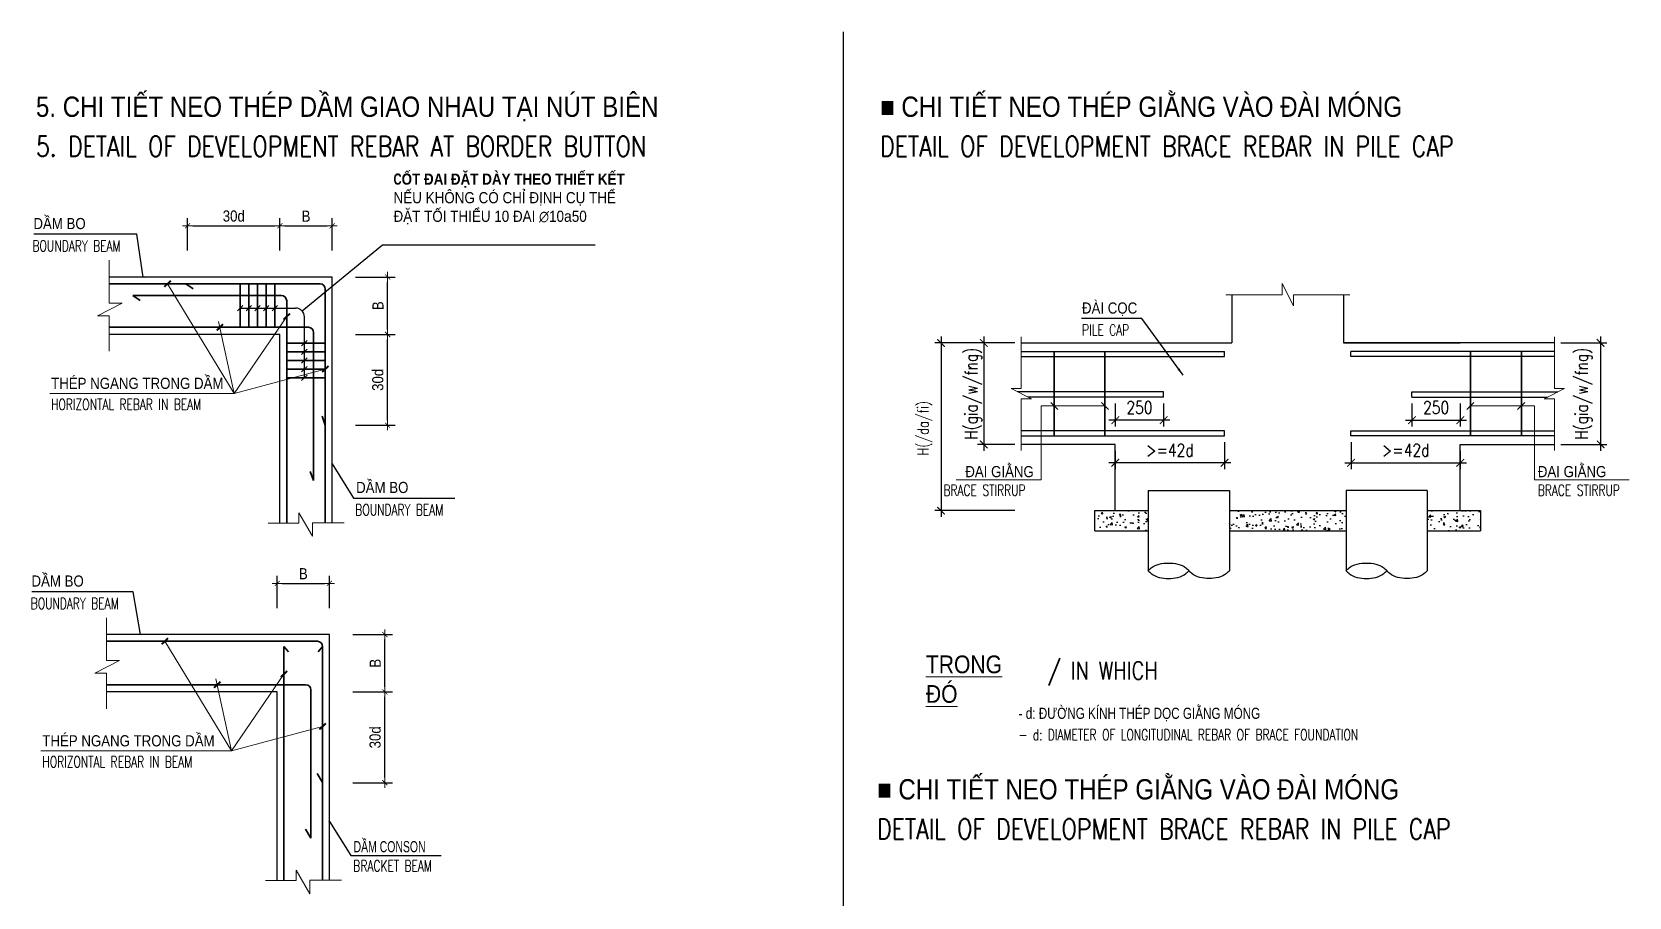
# Model space of a CAD drawing. Header units: millimetres. Extents: x 408913 to 1237273, y -191467 to -86666.
# Drawn here: x 682630 to 714108, y -147402 to -130337 of the extents above; entities that cross this region are included whole.
import ezdxf
from ezdxf.enums import TextEntityAlignment as Align

# ---------------------------------------------------------------- set-up
doc = ezdxf.new("R2010")
doc.units = ezdxf.units.MM
doc.header["$LTSCALE"] = 35
doc.header["$PDMODE"] = 3
doc.linetypes.add('DASHED2', pattern=[0.375, 0.25, -0.125])
for name, color, linetype, lineweight in [('02DIM', 1, 'Continuous', 18), ('1', 1, 'Continuous', 25), ('duong', 7, 'Continuous', 25), ('NDC_S_DIM', 1, 'Continuous', 9), ('NDC_S_ENG TEXT', 2, 'Continuous', 9), ('NDC_S_REBAR', 4, 'Continuous', 35), ('NDC_S_VN TEXT', 7, 'Continuous', 9), ('Net manh', 8, 'Continuous', 15)]:
    doc.layers.add(name, color=color, linetype=linetype, lineweight=lineweight)
for name, color, linetype in [('3', 2, 'Continuous'), ('9', 9, 'Continuous'), ('Concrete', 2, 'Continuous'), ('DIM', 1, 'Continuous'), ('Dimension', 253, 'Continuous'), ('Hatch', 8, 'Continuous'), ('Reinforcement', 4, 'Continuous'), ('STR.Dim_F-CL-B', 8, 'Continuous'), ('Text25', 7, 'Continuous'), ('THEP', 4, 'Continuous')]:
    doc.layers.add(name, color=color, linetype=linetype)
doc.styles.add('AUDIT_D_180319155038-0', font='', dxfattribs={"width": 0.95})
doc.styles.add('AVANTH', font='')
doc.styles.add('DIM', font='romans.shx', dxfattribs={"width": 0.55, "bigfont": 'vns.shx'})
doc.styles.add('NDC_ARIAL', font='arial.ttf', dxfattribs={"width": 0.85})
doc.styles.add('NDC_ROMANS', font='romans.shx', dxfattribs={"width": 0.8})
doc.styles.add('ROMANS', font='romans', dxfattribs={"width": 0.75, "bigfont": 'vns'})
doc.styles.add('VN-RO', font='romans.shx', dxfattribs={"width": 0.8, "bigfont": 'vns.shx'})
doc.styles.add('VN-Romans', font='romans.shx', dxfattribs={"width": 0.8, "bigfont": 'vns.shx'})
doc.styles.get('AUDIT_D_180319155038-0').set_extended_font_data('.VnAvantH')
doc.styles.get('AVANTH').set_extended_font_data('.VnAvantH', bold=True)
doc.dimstyles.new('1-100', dxfattribs={"dimscale": 100, "dimtxt": 2.5, "dimasz": 1.5, "dimexe": 1.25, "dimexo": 1.25, "dimgap": 1.25, "dimtad": 1, "dimdec": 0, "dimzin": 1, "dimdsep": 46, "dimtxsty": 'VN-RO', "dimblk": 'ARCHTICK', "dimcen": 0.09, "dimdle": 1.25, "dimclrd": 256, "dimclre": 256, "dimclrt": 7, "dimadec": 0, "dimazin": 0, "dimtfac": 1, "dimtdec": 0, "dimtix": 1, "dimtmove": 0, "dimatfit": 3, "dimfxl": 1.25, "dimtolj": 1, "dimtzin": 1, "dimarcsym": 0})
doc.dimstyles.new('1-25-H', dxfattribs={"dimtxt": 250, "dimasz": 100, "dimexe": 150, "dimexo": 0, "dimgap": 50, "dimtad": 1, "dimdec": 0, "dimlfac": 0.25, "dimzin": 0, "dimdsep": 46, "dimtxsty": 'AVANTH', "dimcen": 0, "dimdle": 150, "dimclrd": 9, "dimclre": 9, "dimclrt": 4, "dimadec": 0, "dimazin": 0, "dimtfac": 1, "dimtdec": 0, "dimtix": 1, "dimtmove": 2, "dimatfit": 3, "dimfxl": 1, "dimtvp": 1, "dimtolj": 1, "dimtzin": 0, "dimlwd": -1, "dimlwe": -1, "dimarcsym": 0})
doc.dimstyles.new('d25', dxfattribs={"dimscale": 22, "dimtxt": 2.5, "dimasz": 1.6, "dimexe": 1.5, "dimexo": 0, "dimgap": 0.7, "dimtad": 1, "dimdec": 0, "dimrnd": 1, "dimdsep": 46, "dimtxsty": 'DIM', "dimblk1": 'ARCHTICK', "dimblk2": 'ARCHTICK', "dimsah": 1, "dimcen": 1.5, "dimdle": 1.5, "dimclrd": 8, "dimclre": 8, "dimclrt": 4, "dimadec": 0, "dimazin": 0, "dimtfac": 0.003333, "dimtdec": 0, "dimtix": 1, "dimtmove": 2, "dimatfit": 3, "dimldrblk": 'ARCHTICK', "dimfxl": 1, "dimtolj": 1, "dimtzin": 0, "dimarcsym": 0})
doc.dimstyles.new('NDC_1-100', dxfattribs={"dimscale": 100, "dimtxt": 2.2, "dimasz": 1, "dimexe": 1.5, "dimexo": 2, "dimgap": 0.8, "dimtad": 1, "dimdec": 0, "dimdsep": 46, "dimtxsty": 'NDC_ARIAL', "dimblk": 'DIMMARK', "dimcen": 49999.938995, "dimdle": 1.5, "dimclrd": 1, "dimclre": 1, "dimclrt": 3, "dimadec": 0, "dimazin": 0, "dimtfac": 1, "dimtdec": 0, "dimtix": 1, "dimtmove": 2, "dimatfit": 3, "dimfxl": 1, "dimarcsym": 0})
pattern_1 = [(50, (-390497.26, -137725.26), (358.63009, -31.37607), [37.5, -412.5]), (355, (-390497.26, -137725.26), (-69.37567, 376.09607), [30, -330]), (100.4514, (-390467.38, -137727.87), (289.25469, 344.71977), [31.8701, -350.57106]), (46.1842, (-390497.26, -137625.26), (533.62052, -82.7595), [56.25, -618.75]), (96.6356, (-390452.8, -137632.15), (467.33135, 487.05894), [47.80514, -525.8565]), (351.1842, (-390497.26, -137625.26), (467.33097, 487.0593), [45, -495]), (21, (-390447.26, -137650.26), (298.45353, -201.309445), [37.5, -412.5]), (326, (-390447.26, -137650.26), (121.65767, 362.57502), [30, -330]), (71.4514, (-390422.4, -137667.03), (420.11131, 161.26525), [31.8701, -350.57106]), (37.5, (-390497.26, -137725.26), (6.079928, 166.446927), [0, -326, 0, -335, 0, -331.25]), (7.5, (-390497.26, -137725.26), (131.53477, 197.205856), [0, -191, 0, -318.5, 0, -126.25]), (327.5, (-390608.76, -137725.26), (266.911218, -11.277436), [0, -125, 0, -390, 0, -517.5]), (317.5, (-390658.76, -137725.26), (291.593085, 50.05249), [0, -162.5, 0, -259, 0, -367.5])]

# ---------------------------------------------------------------- blocks, each defined once
blk = doc.blocks.new('DIMMARK')
at = {"layer": 'NDC_S_DIM', "color": 1}
blk.add_line((-1.5, 0), (1, 0), dxfattribs=at)
at = {"layer": 'NDC_S_DIM', "color": 2, "const_width": 0.15}
blk.add_lwpolyline([(-0.5, -0.5), (0.5, 0.5)], dxfattribs=at)
blk = doc.blocks.new('*D337')
at = {"layer": 'DEFPOINTS', "color": 0, "ltscale": 30, "transparency": 16777216}
for p in [(687517, -134162), (685698, -134850), (687517, -134850)]:
    blk.add_point(p, dxfattribs=at)
at = {"layer": 'DIM', "color": 1, "lineweight": -2, "ltscale": 30, "transparency": 16777216}
for p, q in [((685698, -134650), (685698, -134012)), ((687517, -134650), (687517, -134012)), ((685798, -134162), (687417, -134162))]:
    blk.add_line(p, q, dxfattribs=at)
at = {"layer": 'DIM', "color": 1, "lineweight": -2, "ltscale": 30, "transparency": 16777216, "xscale": 100, "yscale": 100, "zscale": 100, "rotation": 180}
blk.add_blockref('DIMMARK', (685698, -134162), dxfattribs=at)
at = {"layer": 'DIM', "color": 1, "lineweight": -2, "ltscale": 30, "transparency": 16777216, "xscale": 100, "yscale": 100, "zscale": 100}
blk.add_blockref('DIMMARK', (687517, -134162), dxfattribs=at)
at = {"layer": 'DIM', "color": 3, "ltscale": 30, "transparency": 16777216, "insert": (686608, -133970), "char_height": 220, "attachment_point": 5, "style": 'NDC_ARIAL'}
blk.add_mtext('30d', dxfattribs=at)
blk = doc.blocks.new('*D338')
at = {"layer": 'DEFPOINTS', "color": 0, "ltscale": 30, "transparency": 16777216}
for p in [(688807, -136304), (689640, -136304), (688807, -138095)]:
    blk.add_point(p, dxfattribs=at)
at = {"layer": 'DIM', "color": 1, "lineweight": -2, "ltscale": 30, "transparency": 16777216}
for p, q in [((689007, -136304), (689790, -136304)), ((689640, -137995), (689640, -136404)), ((689007, -138095), (689790, -138095))]:
    blk.add_line(p, q, dxfattribs=at)
at = {"layer": 'DIM', "color": 1, "lineweight": -2, "ltscale": 30, "transparency": 16777216, "xscale": 100, "yscale": 100, "zscale": 100}
for p, rotation in [((689640, -136304), 90), ((689640, -138095), 270)]:
    blk.add_blockref('DIMMARK', p, dxfattribs=dict(at, rotation=rotation))
at = {"layer": 'DIM', "color": 3, "ltscale": 30, "transparency": 16777216, "insert": (689447, -137200), "char_height": 220, "attachment_point": 5, "rotation": 90, "style": 'NDC_ARIAL'}
blk.add_mtext('30d', dxfattribs=at)
blk = doc.blocks.new('*D339')
at = {"layer": 'DEFPOINTS', "color": 0, "ltscale": 30, "transparency": 16777216}
for p in [(688807, -135172), (689640, -135172), (688807, -136304)]:
    blk.add_point(p, dxfattribs=at)
at = {"layer": 'DIM', "color": 1, "lineweight": -2, "ltscale": 30, "transparency": 16777216}
for p, q in [((689007, -135172), (689790, -135172)), ((689640, -136204), (689640, -135272)), ((689007, -136304), (689790, -136304))]:
    blk.add_line(p, q, dxfattribs=at)
at = {"layer": 'DIM', "color": 1, "lineweight": -2, "ltscale": 30, "transparency": 16777216, "xscale": 100, "yscale": 100, "zscale": 100}
for p, rotation in [((689640, -135172), 90), ((689640, -136304), 270)]:
    blk.add_blockref('DIMMARK', p, dxfattribs=dict(at, rotation=rotation))
at = {"layer": 'DIM', "color": 3, "ltscale": 30, "transparency": 16777216, "insert": (689450, -135738), "char_height": 220, "attachment_point": 5, "rotation": 90, "style": 'NDC_ARIAL'}
blk.add_mtext('B', dxfattribs=at)
blk = doc.blocks.new('*D340')
at = {"layer": 'DEFPOINTS', "color": 0, "ltscale": 30, "transparency": 16777216}
for p in [(688546, -134162), (687517, -134850), (688546, -134850)]:
    blk.add_point(p, dxfattribs=at)
at = {"layer": 'DIM', "color": 1, "lineweight": -2, "ltscale": 30, "transparency": 16777216}
for p, q in [((687517, -134650), (687517, -134012)), ((688546, -134650), (688546, -134012)), ((687617, -134162), (688446, -134162))]:
    blk.add_line(p, q, dxfattribs=at)
at = {"layer": 'DIM', "color": 1, "lineweight": -2, "ltscale": 30, "transparency": 16777216, "xscale": 100, "yscale": 100, "zscale": 100, "rotation": 180}
blk.add_blockref('DIMMARK', (687517, -134162), dxfattribs=at)
at = {"layer": 'DIM', "color": 1, "lineweight": -2, "ltscale": 30, "transparency": 16777216, "xscale": 100, "yscale": 100, "zscale": 100}
blk.add_blockref('DIMMARK', (688546, -134162), dxfattribs=at)
at = {"layer": 'DIM', "color": 3, "ltscale": 30, "transparency": 16777216, "insert": (688032, -133972), "char_height": 220, "attachment_point": 5, "style": 'NDC_ARIAL'}
blk.add_mtext('B', dxfattribs=at)
blk = doc.blocks.new('_ArchTick')
at = {"color": 0, "linetype": 'ByBlock', "const_width": 0.15}
blk.add_lwpolyline([(-0.5, -0.5), (0.5, 0.5)], dxfattribs=at)
blk = doc.blocks.new('*D341')
at = {"layer": 'DEFPOINTS', "color": 0, "ltscale": 30, "transparency": 16777216}
for p in [(688754, -143355), (689586, -143355), (688754, -145146)]:
    blk.add_point(p, dxfattribs=at)
at = {"layer": 'DIM', "color": 1, "lineweight": -2, "ltscale": 30, "transparency": 16777216}
for p, q in [((688954, -143355), (689736, -143355)), ((689586, -145046), (689586, -143455)), ((688954, -145146), (689736, -145146))]:
    blk.add_line(p, q, dxfattribs=at)
at = {"layer": 'DIM', "color": 1, "lineweight": -2, "ltscale": 30, "transparency": 16777216, "xscale": 100, "yscale": 100, "zscale": 100}
for p, rotation in [((689586, -143355), 90), ((689586, -145146), 270)]:
    blk.add_blockref('DIMMARK', p, dxfattribs=dict(at, rotation=rotation))
at = {"layer": 'DIM', "color": 3, "ltscale": 30, "transparency": 16777216, "insert": (689394, -144251), "char_height": 220, "attachment_point": 5, "rotation": 90, "style": 'NDC_ARIAL'}
blk.add_mtext('30d', dxfattribs=at)
blk = doc.blocks.new('*D342')
at = {"layer": 'DEFPOINTS', "color": 0, "ltscale": 30, "transparency": 16777216}
for p in [(688754, -142223), (689586, -142223), (688754, -143355)]:
    blk.add_point(p, dxfattribs=at)
at = {"layer": 'DIM', "color": 1, "lineweight": -2, "ltscale": 30, "transparency": 16777216}
for p, q in [((688954, -142223), (689736, -142223)), ((689586, -143255), (689586, -142323)), ((688954, -143355), (689736, -143355))]:
    blk.add_line(p, q, dxfattribs=at)
at = {"layer": 'DIM', "color": 1, "lineweight": -2, "ltscale": 30, "transparency": 16777216, "xscale": 100, "yscale": 100, "zscale": 100}
for p, rotation in [((689586, -142223), 90), ((689586, -143355), 270)]:
    blk.add_blockref('DIMMARK', p, dxfattribs=dict(at, rotation=rotation))
at = {"layer": 'DIM', "color": 3, "ltscale": 30, "transparency": 16777216, "insert": (689396, -142789), "char_height": 220, "attachment_point": 5, "rotation": 90, "style": 'NDC_ARIAL'}
blk.add_mtext('B', dxfattribs=at)
blk = doc.blocks.new('*D343')
at = {"layer": 'DEFPOINTS', "color": 0, "ltscale": 30, "transparency": 16777216}
for p in [(688493, -141214), (687464, -141901), (688493, -141901)]:
    blk.add_point(p, dxfattribs=at)
at = {"layer": 'DIM', "color": 1, "lineweight": -2, "ltscale": 30, "transparency": 16777216}
for p, q in [((687464, -141701), (687464, -141064)), ((687564, -141214), (688393, -141214)), ((688493, -141701), (688493, -141064))]:
    blk.add_line(p, q, dxfattribs=at)
at = {"layer": 'DIM', "color": 1, "lineweight": -2, "ltscale": 30, "transparency": 16777216, "xscale": 100, "yscale": 100, "zscale": 100, "rotation": 180}
blk.add_blockref('DIMMARK', (687464, -141214), dxfattribs=at)
at = {"layer": 'DIM', "color": 1, "lineweight": -2, "ltscale": 30, "transparency": 16777216, "xscale": 100, "yscale": 100, "zscale": 100}
blk.add_blockref('DIMMARK', (688493, -141214), dxfattribs=at)
at = {"layer": 'DIM', "color": 3, "ltscale": 30, "transparency": 16777216, "insert": (687978, -141024), "char_height": 220, "attachment_point": 5, "style": 'NDC_ARIAL'}
blk.add_mtext('B', dxfattribs=at)
blk = doc.blocks.new('*D351')
at = {"layer": 'DEFPOINTS', "color": 0, "transparency": 16777216}
for p in [(702128, -136473), (701391, -138473), (702128, -138473)]:
    blk.add_point(p, dxfattribs=at)
at = {"layer": 'Dimension', "lineweight": -2, "transparency": 16777216}
for p, q in [((702003, -136473), (701266, -136473)), ((701391, -136348), (701391, -138598)), ((702003, -138473), (701266, -138473))]:
    blk.add_line(p, q, dxfattribs=at)
at = {"layer": 'Dimension', "lineweight": -2, "transparency": 16777216, "xscale": 150, "yscale": 150, "zscale": 150}
for p, rotation in [((701391, -136473), 90), ((701391, -138473), 270)]:
    blk.add_blockref('_ArchTick', p, dxfattribs=dict(at, rotation=rotation))
at = {"layer": 'Dimension', "color": 7, "transparency": 16777216, "insert": (701391, -137473), "char_height": 0.1, "attachment_point": 5, "rotation": 90, "style": 'VN-RO'}
blk.add_mtext('\\A1;2000', dxfattribs=at)
blk = doc.blocks.new('*D352')
at = {"layer": 'DEFPOINTS', "color": 0, "transparency": 16777216}
for p in [(702128, -136473), (700548, -139780), (702128, -139780)]:
    blk.add_point(p, dxfattribs=at)
at = {"layer": 'Dimension', "lineweight": -2, "transparency": 16777216}
for p, q in [((702003, -136473), (700423, -136473)), ((700548, -136348), (700548, -139905)), ((702003, -139780), (700423, -139780))]:
    blk.add_line(p, q, dxfattribs=at)
at = {"layer": 'Dimension', "lineweight": -2, "transparency": 16777216, "xscale": 150, "yscale": 150, "zscale": 150}
for p, rotation in [((700548, -136473), 90), ((700548, -139780), 270)]:
    blk.add_blockref('_ArchTick', p, dxfattribs=dict(at, rotation=rotation))
at = {"layer": 'Dimension', "color": 7, "transparency": 16777216, "insert": (700548, -138126), "char_height": 0.1, "attachment_point": 5, "rotation": 90, "style": 'VN-RO'}
blk.add_mtext('\\A1;3307', dxfattribs=at)
blk = doc.blocks.new('*D353')
at = {"layer": 'DEFPOINTS', "color": 0, "transparency": 16777216}
for p in [(703982, -138473), (706136, -138305), (703982, -138837)]:
    blk.add_point(p, dxfattribs=at)
at = {"layer": 'Text25', "lineweight": -2, "transparency": 16777216}
for p, q in [((706136, -138430), (706136, -138962)), ((703982, -138598), (703982, -138962)), ((706261, -138837), (703857, -138837))]:
    blk.add_line(p, q, dxfattribs=at)
at = {"layer": 'Text25', "lineweight": -2, "transparency": 16777216, "xscale": 150, "yscale": 150, "zscale": 150, "rotation": 180}
blk.add_blockref('_ArchTick', (703982, -138837), dxfattribs=at)
at = {"layer": 'Text25', "lineweight": -2, "transparency": 16777216, "xscale": 150, "yscale": 150, "zscale": 150}
blk.add_blockref('_ArchTick', (706136, -138837), dxfattribs=at)
at = {"layer": 'Text25', "color": 7, "transparency": 16777216, "insert": (705059, -138587), "char_height": 250, "attachment_point": 5, "style": 'VN-RO'}
blk.add_mtext('\\A1;>=42d', dxfattribs=at)
blk = doc.blocks.new('*D354')
at = {"layer": 'DEFPOINTS', "color": 0, "transparency": 16777216}
for p in [(703982, -137539), (704935, -137539), (703982, -137996)]:
    blk.add_point(p, dxfattribs=at)
at = {"layer": 'Text25', "lineweight": -2, "transparency": 16777216}
for p, q in [((703982, -137664), (703982, -138121)), ((704935, -137664), (704935, -138121)), ((705060, -137996), (703857, -137996))]:
    blk.add_line(p, q, dxfattribs=at)
at = {"layer": 'Text25', "lineweight": -2, "transparency": 16777216, "xscale": 150, "yscale": 150, "zscale": 150, "rotation": 180}
blk.add_blockref('_ArchTick', (703982, -137996), dxfattribs=at)
at = {"layer": 'Text25', "lineweight": -2, "transparency": 16777216, "xscale": 150, "yscale": 150, "zscale": 150}
blk.add_blockref('_ArchTick', (704935, -137996), dxfattribs=at)
at = {"layer": 'Text25', "color": 7, "transparency": 16777216, "insert": (704459, -137746), "char_height": 250, "attachment_point": 5, "style": 'VN-RO'}
blk.add_mtext('\\A1;250', dxfattribs=at)
blk = doc.blocks.new('*D355')
at = {"layer": 'DEFPOINTS', "color": 0, "transparency": 16777216}
for p in [(708628, -138305), (710782, -138473), (710782, -138837)]:
    blk.add_point(p, dxfattribs=at)
at = {"layer": 'Text25', "lineweight": -2, "transparency": 16777216}
for p, q in [((708628, -138430), (708628, -138962)), ((710782, -138598), (710782, -138962)), ((708503, -138837), (710907, -138837))]:
    blk.add_line(p, q, dxfattribs=at)
at = {"layer": 'Text25', "lineweight": -2, "transparency": 16777216, "xscale": 150, "yscale": 150, "zscale": 150, "rotation": 180}
blk.add_blockref('_ArchTick', (708628, -138837), dxfattribs=at)
at = {"layer": 'Text25', "lineweight": -2, "transparency": 16777216, "xscale": 150, "yscale": 150, "zscale": 150}
blk.add_blockref('_ArchTick', (710782, -138837), dxfattribs=at)
at = {"layer": 'Text25', "color": 7, "transparency": 16777216, "insert": (709705, -138587), "char_height": 250, "attachment_point": 5, "style": 'VN-RO'}
blk.add_mtext('\\A1;>=42d', dxfattribs=at)
blk = doc.blocks.new('*D356')
at = {"layer": 'DEFPOINTS', "color": 0, "transparency": 16777216}
for p in [(709829, -137539), (710782, -137539), (710782, -137996)]:
    blk.add_point(p, dxfattribs=at)
at = {"layer": 'Text25', "lineweight": -2, "transparency": 16777216}
for p, q in [((709829, -137664), (709829, -138121)), ((710782, -137664), (710782, -138121)), ((709704, -137996), (710907, -137996))]:
    blk.add_line(p, q, dxfattribs=at)
at = {"layer": 'Text25', "lineweight": -2, "transparency": 16777216, "xscale": 150, "yscale": 150, "zscale": 150, "rotation": 180}
blk.add_blockref('_ArchTick', (709829, -137996), dxfattribs=at)
at = {"layer": 'Text25', "lineweight": -2, "transparency": 16777216, "xscale": 150, "yscale": 150, "zscale": 150}
blk.add_blockref('_ArchTick', (710782, -137996), dxfattribs=at)
at = {"layer": 'Text25', "color": 7, "transparency": 16777216, "insert": (710305, -137746), "char_height": 250, "attachment_point": 5, "style": 'VN-RO'}
blk.add_mtext('\\A1;250', dxfattribs=at)
blk = doc.blocks.new('*D357')
at = {"layer": 'DEFPOINTS', "color": 0, "transparency": 16777216}
for p in [(712636, -136473), (712636, -138473), (713547, -138473)]:
    blk.add_point(p, dxfattribs=at)
at = {"layer": 'Dimension', "lineweight": -2, "transparency": 16777216}
for p, q in [((712761, -136473), (713672, -136473)), ((713547, -136348), (713547, -138598)), ((712761, -138473), (713672, -138473))]:
    blk.add_line(p, q, dxfattribs=at)
at = {"layer": 'Dimension', "lineweight": -2, "transparency": 16777216, "xscale": 150, "yscale": 150, "zscale": 150}
for p, rotation in [((713547, -136473), 90), ((713547, -138473), 270)]:
    blk.add_blockref('_ArchTick', p, dxfattribs=dict(at, rotation=rotation))
at = {"layer": 'Dimension', "color": 7, "transparency": 16777216, "insert": (713547, -137473), "char_height": 0.1, "attachment_point": 5, "rotation": 90, "style": 'VN-RO'}
blk.add_mtext('\\A1;2000', dxfattribs=at)

msp = doc.modelspace()

# ---------------------------------------------------------------- hatches: boundary and pattern name
at = {"layer": 'Hatch'}
h = msp.add_hatch(dxfattribs=at)
h.set_pattern_fill('AR-CONC', color=256, scale=50, style=0)
h.set_pattern_definition(pattern_1)
h.paths.add_polyline_path([(703582, -139779.5), (703582, -140179.5), (704632, -140179.5), (704632, -139779.5)])
h = msp.add_hatch(dxfattribs=at)
h.set_pattern_fill('AR-CONC', color=256, scale=50, style=0)
h.set_pattern_definition(pattern_1)
h.paths.add_polyline_path([(710132, -139779.5), (710132, -140179.5), (711182, -140179.5), (711182, -139779.5)])
h.paths.add_polyline_path([(708532, -140179.5), (708532, -139779.5), (706232, -139779.5), (706232, -140179.5)])

# ---------------------------------------------------------------- linework, layer by layer
at = {"layer": '02DIM'}
for p, q in [((703782, -137711.2), (702519.3, -137711.2)), ((702519.3, -137711.2), (702519.3, -139171.9)), ((702712.7, -137647.5), (702851.2, -137783.1)), ((703712.7, -137647.5), (703851.2, -137783.1)), ((711051.2, -137647.5), (710912.7, -137783.1)), ((710982, -137711.2), (712244.6, -137711.2)), ((712051.2, -137647.5), (711912.7, -137783.1)), ((712244.6, -137711.2), (712244.6, -139171.9)), ((702519.3, -139171.9), (700844.9, -139171.9)), ((714108.2, -139171.9), (712244.6, -139171.9))]:
    msp.add_line(p, q, dxfattribs=at)
for points in [[(706160.5, -135521), (707272, -135521), (707272, -135301), (707492, -135741), (707492, -135521), (708603.5, -135521)], [(702128.2, -138594), (702128.2, -137572.5), (702328.2, -137572.5), (701928.2, -137372.5), (702128.2, -137372.5), (702128.2, -136351)], [(712635.7, -138594), (712635.7, -137572.5), (712435.7, -137572.5), (712835.7, -137372.5), (712635.7, -137372.5), (712635.7, -136351)]]:
    msp.add_lwpolyline(points, dxfattribs=at)
at = {"layer": '3'}
for points in [[(688546, -140019.3), (688546, -135171.9), (684154.9, -135171.9)], [(687517.2, -140026.9), (687517.2, -136304.2), (684154.9, -136304.2)], [(688492.5, -147070.5), (688492.5, -142223.1), (684101.4, -142223.1)], [(687463.7, -147078.1), (687463.7, -143355.3), (684101.4, -143355.3)]]:
    msp.add_lwpolyline(points, dxfattribs=at)
at = {"layer": '9', "linetype": 'ByBlock'}
for p, q in [((686732.9, -135785.6), (687827.3, -135785.6)), ((687998.9, -137161.9), (687998.9, -135957.2))]:
    msp.add_line(p, q, dxfattribs=at)
msp.add_arc((687827.3, -135957.2), 171.5, 0, 90, dxfattribs=at)
at = {"layer": 'Concrete'}
for p, q in [((706282, -135521), (706282, -136472.5)), ((708482, -135521), (708482, -136472.5)), ((702128.2, -136472.5), (706282, -136472.5)), ((708482, -136472.5), (710782, -136472.5)), ((712635.7, -136472.5), (708482, -136472.5)), ((703982, -138472.5), (702128.2, -138472.5)), ((703982, -139779.5), (703982, -138472.5)), ((710782, -139779.5), (710782, -138472.5)), ((710782, -138472.5), (712635.7, -138472.5)), ((704632, -139379.5), (704632, -140965)), ((704632, -139379.5), (706232, -139379.5)), ((706232, -139379.5), (706232, -140965)), ((708532, -139379.5), (708532, -140965)), ((710132, -139379.5), (708532, -139379.5)), ((710132, -139379.5), (710132, -140965)), ((703582, -140179.5), (703582, -139779.5)), ((703582, -139779.5), (704632, -139779.5)), ((706232, -139779.5), (708532, -139779.5)), ((710132, -139779.5), (711182, -139779.5)), ((711182, -139779.5), (711182, -140179.5)), ((703582, -140179.5), (704632, -140179.5)), ((706232, -140179.5), (708532, -140179.5)), ((710132, -140179.5), (711182, -140179.5))]:
    msp.add_line(p, q, dxfattribs=at)
for points in [[(704632, -140965), (704691, -140908), (705032, -140813), (705373, -140908), (705432, -140965)], [(704632, -140965), (704691, -141022), (705032, -141117), (705373, -141022), (705432, -140965)], [(706232, -140965), (706173, -141022), (705832, -141117), (705491, -141022), (705432, -140965)], [(708532, -140965), (708591, -140908), (708932, -140813), (709273, -140908), (709332, -140965)], [(708532, -140965), (708591, -141022), (708932, -141117), (709273, -141022), (709332, -140965)], [(710132, -140965), (710073, -141022), (709732, -141117), (709391, -141022), (709332, -140965)]]:
    msp.add_spline(points, degree=3, dxfattribs=at)
at = {"layer": 'duong', "const_width": 37.1}
for points in [[(685367.1, -135243.4), (685239.6, -135364.8)], [(687715.3, -135890.4), (687587.8, -136011.8)], [(686398.2, -136102), (686270.7, -136223.4)], [(688475.9, -136925), (688348.4, -137046.4)], [(685313.6, -142294.6), (685186.1, -142416)], [(686344.7, -143153.2), (686217.2, -143274.6)], [(687661.8, -142941.5), (687534.3, -143063)], [(688423, -143976.1), (688295.5, -144097.6)]]:
    msp.add_lwpolyline(points, dxfattribs=at)
at = {"layer": 'NDC_S_REBAR'}
for p, q in [((688309.2, -135305.8), (684154.9, -135305.8)), ((685660.1, -135305.8), (685807.8, -135406.1)), ((686732.9, -136163.2), (686732.9, -135305.8)), ((686904.5, -136163.2), (686904.5, -135305.8)), ((687076, -136163.2), (687076, -135305.8)), ((687247.6, -136163.2), (687247.6, -135305.8)), ((687419.1, -136163.2), (687419.1, -135305.8)), ((687651, -135640.3), (687651, -140026.9)), ((688412.2, -135408.7), (688412.2, -140019.3)), ((688077.7, -136163.2), (684154.9, -136163.2)), ((688412.2, -136475.7), (687651, -136475.7)), ((688412.2, -136647.2), (687651, -136647.2)), ((688412.2, -136818.8), (687651, -136818.8)), ((702777.8, -136635.9), (702777.8, -138301)), ((703777.8, -136635.9), (703777.8, -138301)), ((710986.1, -136635.9), (710986.1, -138301)), ((711986.1, -136635.9), (711986.1, -138301)), ((688412.2, -136990.3), (687651, -136990.3)), ((688412.2, -137161.9), (687651, -137161.9)), ((688347.1, -137913.7), (688412.2, -138090.7)), ((688255.8, -142356.9), (684101.4, -142356.9)), ((687597.5, -142461), (687597.5, -147078.1)), ((687597.5, -142461), (687683.7, -142562.3)), ((688358.7, -142461), (688272.5, -142562.3)), ((688358.7, -142459.9), (688358.7, -147070.5)), ((688024.2, -143214.4), (684101.4, -143214.4)), ((688253.7, -144964.9), (688358.7, -145141.8))]:
    msp.add_line(p, q, dxfattribs=at)
at = {"layer": 'NDC_S_REBAR', "linetype": 'DASHED2', "ltscale": 800}
for points in [[(687548.1, -135537.3), (684617.8, -135537.3), (684765.5, -135637.7)], [(688115.6, -139009.4), (688180.6, -139186.4), (688180.6, -136266.1)], [(688022.1, -146060.6), (688127.1, -146237.5), (688127.1, -143317.3)]]:
    msp.add_lwpolyline(points, dxfattribs=at)
at = {"layer": 'NDC_S_REBAR'}
for centre in [(688309.2, -135408.7), (687548.1, -135640.3), (688077.7, -136266.1), (688255.8, -142459.9), (688024.2, -143317.3)]:
    msp.add_arc(centre, 102.9, 0, 90, dxfattribs=at)
at = {"layer": 'Net manh'}
for p, q in [((686615.2, -137466.5), (685302.9, -135304.6)), ((686615.2, -137466.5), (687651, -135951.6)), ((686615.2, -137466.5), (686308.9, -136047.6)), ((686615.2, -137466.5), (688412.2, -136986.2)), ((686615.2, -137466.5), (682980.4, -137466.5)), ((686561.7, -144517.7), (685249.4, -142355.8)), ((686561.7, -144517.7), (686255.5, -143098.8)), ((686561.7, -144517.7), (687597.5, -143002.7)), ((686561.7, -144517.7), (688358.7, -144037.3)), ((686561.7, -144517.7), (682806.1, -144517.7))]:
    msp.add_line(p, q, dxfattribs=at)
for points in [[(684154.9, -134842.1), (684154.9, -135685.8), (684410.4, -135685.8), (683921.6, -135935.9), (684154.9, -135935.9), (684154.9, -136635.5)], [(688786.2, -140019.3), (688160.9, -140019.3), (688160.9, -140284.3), (687888.7, -139822), (687888.7, -140026.9), (687284.5, -140026.9)], [(684101.4, -141893.2), (684101.4, -142737), (684357, -142737), (683868.2, -142987.1), (684101.4, -142987.1), (684101.4, -143686.6)], [(688732.7, -147070.5), (688107.5, -147070.5), (688107.5, -147335.5), (687835.3, -146873.2), (687835.3, -147078.1), (687231.1, -147078.1)]]:
    msp.add_lwpolyline(points, dxfattribs=at)
at = {"layer": 'Reinforcement'}
for p, q in [((702128.2, -136640), (706136.2, -136640)), ((702128.2, -136742), (706136.2, -136742)), ((706136.2, -136742), (706136.2, -136640)), ((712635.7, -136640), (708627.7, -136640)), ((708627.7, -136742), (708627.7, -136640)), ((712635.7, -136742), (708627.7, -136742)), ((704935.1, -137437.1), (702057.3, -137437.1)), ((704935.1, -137539.1), (702261.3, -137539.1)), ((704935.1, -137539.1), (704935.1, -137437.1)), ((709828.8, -137437.1), (712706.6, -137437.1)), ((709828.8, -137539.1), (709828.8, -137437.1)), ((709828.8, -137539.1), (712502.6, -137539.1)), ((706136.2, -138203.1), (702128.2, -138203.1)), ((702128.2, -138305.1), (706136.2, -138305.1)), ((706136.2, -138305.1), (706136.2, -138203.1)), ((708627.7, -138203.1), (712635.7, -138203.1)), ((708627.7, -138305.1), (708627.7, -138203.1)), ((712635.7, -138305.1), (708627.7, -138305.1))]:
    msp.add_line(p, q, dxfattribs=at)
at = {"layer": 'STR.Dim_F-CL-B'}
msp.add_line((698617.3, -130337.2), (698617.3, -186337.2), dxfattribs=at)
at = {"layer": 'THEP', "color": 7}
for p, q in [((686679.9, -135837.4), (686786, -135733.9)), ((686851.4, -135837.4), (686957.5, -135733.9)), ((687023, -135837.4), (687129.1, -135733.9)), ((687194.5, -135837.4), (687300.6, -135733.9)), ((687366.1, -135837.4), (687472.2, -135733.9)), ((687945.8, -136527.4), (688051.9, -136424)), ((687945.8, -136699), (688051.9, -136595.5)), ((687945.8, -136870.5), (688051.9, -136767.1)), ((687945.8, -137042.1), (688051.9, -136938.6)), ((687945.8, -137213.6), (688051.9, -137110.2))]:
    msp.add_line(p, q, dxfattribs=at)

# ---------------------------------------------------------------- texts
at = {"layer": 'NDC_S_ENG TEXT', "style": 'NDC_ROMANS'}
for s, height, width, p in [('5. DETAIL OF DEVELOPMENT REBAR AT BORDER BUTTON', 400, 0.8, (682708.4, -132793.1)), ('BOUNDARY BEAM', 220, 0.7, (682642.1, -134668.9)), ('PILE CAP', 220, 0.7, (703325.5, -136326.9)), ('HORIZONTAL REBAR IN BEAM', 220, 0.7, (683008.5, -137794.3)), ('BRACE STIRRUP', 220, 0.7, (700596.2, -139487.8)), ('BRACE STIRRUP', 220, 0.7, (712310.3, -139487.8)), ('BOUNDARY BEAM', 220, 0.7, (689002.8, -139874.2)), ('BOUNDARY BEAM', 220, 0.7, (682604.1, -141720.1)), ('HORIZONTAL REBAR IN BEAM', 220, 0.7, (682834.3, -144845.5)), ('BRACKET BEAM', 220, 0.7, (688963.5, -146896.4))]:
    msp.add_text(s, height=height, dxfattribs=dict(at, width=width)).set_placement(p)
for s, height, width, p in [('DETAIL OF DEVELOPMENT BRACE REBAR IN PILE CAP', 400, 0.8, (699346.7, -132593.1)), ('/ IN WHICH', 350, 0.8, (702647.9, -142934)), ('- d: DIAMETER OF LONGITUDINAL REBAR OF BRACE FOUNDATION', 220, 0.7, (702077.2, -144200)), ('DETAIL OF DEVELOPMENT BRACE REBAR IN PILE CAP', 400, 0.8, (699287.7, -146057.2, 0))]:
    msp.add_text(s, height=height, dxfattribs=dict(at, width=width)).set_placement(p, align=Align.MIDDLE_LEFT)
at = {"layer": 'NDC_S_VN TEXT', "style": 'NDC_ARIAL', "width": 0.85}
for s, height, p in [('5. CHI TIẾT NEO THÉP DẦM GIAO NHAU TẠI NÚT BIÊN', 400, (682708.4, -132012.4)), ('DẦM BO', 220, (682658.7, -134227.1)), ('ĐÀI CỌC', 220, (703325.5, -135893.4)), ('THÉP NGANG TRONG DẦM', 220, (683008.5, -137378.5)), ('ĐAI GIẰNG', 220, (701025.7, -139120)), ('ĐAI GIẰNG', 220, (712310.3, -139120)), ('DẦM BO', 220, (689019.5, -139432.4)), ('DẦM BO', 220, (682620.8, -141278.3)), ('THÉP NGANG TRONG DẦM', 220, (682834.3, -144429.7))]:
    msp.add_text(s, height=height, dxfattribs=at).set_placement(p)
at = {"layer": 'NDC_S_VN TEXT', "style": 'NDC_ARIAL'}
for s, height, width, p in [('■ CHI TIẾT NEO THÉP GIẰNG VÀO ĐÀI MÓNG ', 400, 0.85, (699346.7, -131812.4)), ('- d: ĐƯỜNG KÍNH THÉP DỌC GIẰNG MÓNG', 220, 0.75, (702077.2, -143777.2)), ('■ CHI TIẾT NEO THÉP GIẰNG VÀO ĐÀI MÓNG ', 400, 0.85, (699287.7, -145276.5, 0))]:
    msp.add_text(s, height=height, dxfattribs=dict(at, width=width)).set_placement(p, align=Align.MIDDLE_LEFT)
at = {"layer": 'NDC_S_VN TEXT', "color": 0, "style": 'AUDIT_D_180319155038-0', "width": 0.7}
msp.add_text('dÇm CONSON', height=220, dxfattribs=at).set_placement((688969.3, -146517.7))
at = {"layer": 'NDC_S_VN TEXT', "color": 0, "insert": (689756.3, -133130.1), "char_height": 220, "width": 4374.76, "attachment_point": 1, "style": 'AVANTH'}
msp.add_mtext('{\\W0.75;C\\W0.9;èt ®ai ®Æt dµy theo thiÕt kÕt \\fSymbol|b0|i0|c2|p17;\\P\\f.VnAvantH|b0|i0|c0|p34;nÕu kh«ng cã chØ ®Þnh cô thÓ\\P®Æt tèi thiÓu 10 ®ai \\fSymbol|b0|i0|c2|p18;\\H0.9583x;Æ\\f.VnAvantH|b0|i0|c0|p34;\\H1.044x;10\\f.VnArial|b0|i0|c0|p34;a\\f.VnAvantH|b0|i0|c0|p34;50}', dxfattribs=at)
at = {"layer": 'NDC_S_VN TEXT', "insert": (700249.6, -142636.8), "char_height": 350, "width": 0.85, "attachment_point": 1, "style": 'NDC_ARIAL'}
msp.add_mtext('{\\LTRONG ĐÓ}', dxfattribs=at)
at = {"layer": 'Text25'}
for s, height, style, width, p in [('H(gia/w/fng)', 250, 'VN-Romans', 0.8, (701140.1, -137472.4)), ('H(gia/w/fng)', 250, 'VN-Romans', 0.8, (713170.5, -137472.4)), ('H(/da/fi)', 220, 'ROMANS', 0.75, (700192.4, -138156.7))]:
    msp.add_text(s, height=height, rotation=90, dxfattribs=dict(at, style=style, width=width)).set_placement(p, align=Align.MIDDLE_CENTER)

# ---------------------------------------------------------------- dimensions: what is measured, and where the dimension line sits
at = {"layer": 'DIM', "ltscale": 30}
for base, p1, p2, text, picture, middle in [((687517.2, -134162.4), (685698, -134849.9), (687517.2, -134849.9), '30d', '*D337', (686607.6, -133970)), ((688546, -134162.4), (687517.2, -134849.9), (688546, -134849.9), 'B', '*D340', (688031.6, -133972.4)), ((688492.5, -141213.6), (687463.7, -141901), (688492.5, -141901), 'B', '*D343', (687978.1, -141023.6))]:
    dim = msp.add_linear_dim(base=base, p1=p1, p2=p2, text=text, dimstyle='NDC_1-100', dxfattribs=at)
    dim.commit()
    dim.dimension.update_dxf_attribs({"geometry": picture, "text_midpoint": middle})
for base, p1, p2, text, picture, middle in [((689639.7, -135171.9), (688807.1, -136304.2), (688807.1, -135171.9), 'B', '*D339', (689449.7, -135738)), ((689639.7, -136304.2), (688807.1, -138095.2), (688807.1, -136304.2), '30d', '*D338', (689447.3, -137199.7)), ((689586.3, -142223.1), (688753.6, -143355.3), (688753.6, -142223.1), 'B', '*D342', (689396.3, -142789.2)), ((689586.3, -143355.3), (688753.6, -145146.4), (688753.6, -143355.3), '30d', '*D341', (689393.8, -144250.9))]:
    dim = msp.add_linear_dim(base=base, p1=p1, p2=p2, angle=90, text=text, dimstyle='NDC_1-100', dxfattribs=at)
    dim.commit()
    dim.dimension.update_dxf_attribs({"geometry": picture, "text_midpoint": middle})
at = {"layer": 'Dimension'}
dim = msp.add_linear_dim(base=(700548.5, -139779.5), p1=(702128.2, -136472.5), p2=(702128.2, -139779.5), angle=90, dimstyle='1-100', override={"dimtxt": 0.001, "dimgap": 0}, dxfattribs=at)
dim.commit()
dim.dimension.update_dxf_attribs({"geometry": '*D352', "text_midpoint": (700548.4, -138126)})
for base, p1, p2, picture, middle in [((701391.2, -138472.5), (702128.2, -136472.5), (702128.2, -138472.5), '*D351', (701391.2, -137472.5)), ((713547.3, -138472.5), (712635.7, -136472.5), (712635.7, -138472.5), '*D357', (713547.3, -137472.5))]:
    dim = msp.add_linear_dim(base=base, p1=p1, p2=p2, angle=90, dimstyle='1-100', override={"dimtxt": 0.001, "dimgap": 0}, dxfattribs=at)
    dim.commit()
    dim.dimension.update_dxf_attribs({"geometry": picture, "text_midpoint": middle, "dimtype": 160})
at = {"layer": 'Text25'}
for base, p1, p2, text, picture, middle in [((703982, -137996), (704935.1, -137539.1), (703982, -137539.1), '250', '*D354', (704458.5, -137746)), ((703982, -138836.5), (706136.2, -138305.1), (703982, -138472.5), '>=42d', '*D353', (705059.1, -138586.5))]:
    dim = msp.add_linear_dim(base=base, p1=p1, p2=p2, angle=180, text=text, dimstyle='1-100', dxfattribs=at)
    dim.commit()
    dim.dimension.update_dxf_attribs({"geometry": picture, "text_midpoint": middle})
for base, p1, p2, text, picture, middle in [((710782, -137996), (709828.8, -137539.1), (710782, -137539.1), '250', '*D356', (710305.4, -137746)), ((710782, -138836.5), (708627.7, -138305.1), (710782, -138472.5), '>=42d', '*D355', (709704.8, -138586.5))]:
    dim = msp.add_linear_dim(base=base, p1=p1, p2=p2, text=text, dimstyle='1-100', dxfattribs=at)
    dim.commit()
    dim.dimension.update_dxf_attribs({"geometry": picture, "text_midpoint": middle})

# ---------------------------------------------------------------- leaders
at = {"layer": '02DIM'}
msp.add_leader([(705318.2, -137110.1), (704502.2, -135991.1), (703313.5, -135991.1)], dimstyle='1-100', override={"dimgap": 1.25, "dimtad": 0, "dimfxlon": 1}, dxfattribs=at)
at = {"layer": '1', "linetype": 'ByBlock'}
for points in [[(684823, -135171.9), (684698.7, -134327.1), (682667.6, -134327.1)], [(688546, -138857.1), (688966, -139532.4), (690963.8, -139532.4)], [(684769.5, -142223.1), (684625, -141378.3), (682629.7, -141378.3)], [(688492.5, -145908.2), (688912.5, -146583.6), (690696, -146583.6)]]:
    msp.add_leader(points, dimstyle='d25', override={"dimgap": 0.7, "dimtad": 0, "dimfxl": 150}, dxfattribs=at)
at = {"layer": '9', "linetype": 'ByBlock'}
msp.add_leader([(687954.3, -135841.9), (689535.8, -134539.3), (693730.9, -134539.3)], dimstyle='1-25-H', override={"dimtad": 0, "dimfxl": 150}, dxfattribs=at)

doc.saveas('drawing.dxf')
